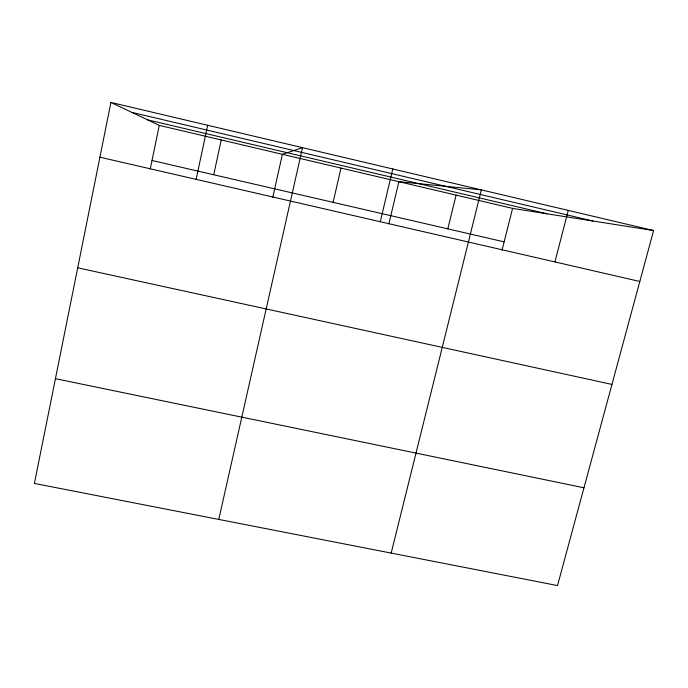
<?xml version="1.0" encoding="UTF-8"?>
<svg xmlns="http://www.w3.org/2000/svg" width="688" height="688" viewBox="0 0 688 688"><rect width="100%" height="100%" fill="white"/><g stroke="black" fill="none" stroke-linecap="round" stroke-linejoin="round"><path stroke-width="1.03" d="M110.914 102.435L34.4 483.432L557.504 585.565L653.6 230.549L110.914 102.435L159.289 125.397L512.586 208.387L653.6 230.549M150.268 168.904L159.289 125.397M196.14 179.353L207.664 125.268M213.736 174.769L221.226 139.948M272.809 197.241L282.381 154.31L302.505 147.662L218.767 519.431M333.095 202.349L340.999 168.078M380.283 221.734L392.779 168.973M388.84 223.944L398.894 181.675L481.351 189.879L391.18 553.092M447.811 228.855L456.084 195.108M502.042 250.122L512.586 208.387M554.906 261.93L568.279 210.399M55.436 378.684L583.974 487.775M77.701 267.804L611.95 384.42M152.014 160.502L504.132 241.866M99.915 157.208L639.814 281.469M131.933 112.411L593.039 221.029M147.679 119.884L546.96 213.787"/></g></svg>
